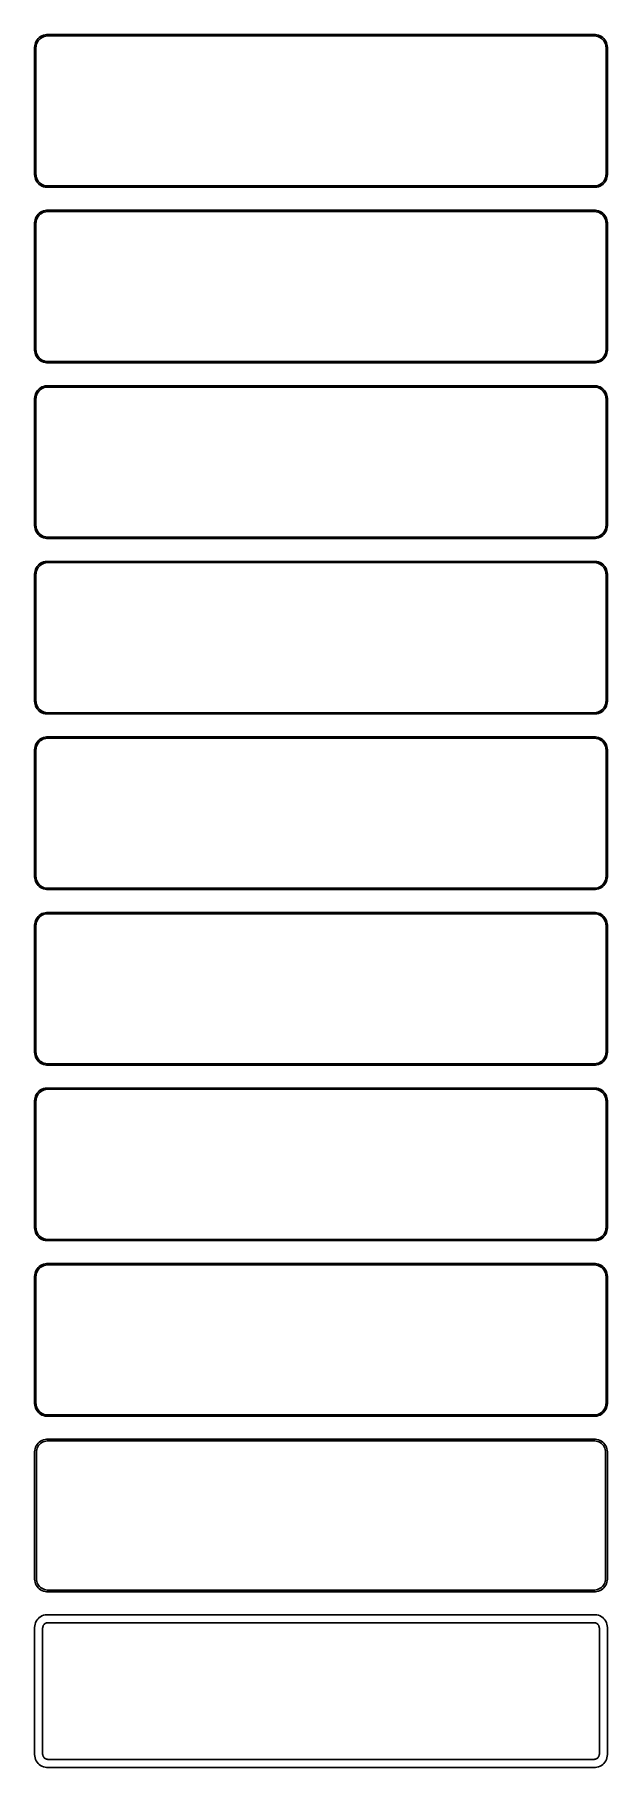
# Model space of a CAD drawing. Header units: metres. Extents: x -112 to 112, y 660 to 1341.
import ezdxf

# ---------------------------------------------------------------- set-up
doc = ezdxf.new("R2010")
doc.units = ezdxf.units.M

msp = doc.modelspace()

# ---------------------------------------------------------------- linework, layer by layer
for p, q in [((-112.461, 1336.63), (-112.5, 1336)), ((-112.5, 1336), (-112.5, 1286)), ((-112.343, 1337.24), (-112.461, 1336.63)), ((-112.149, 1337.84), (-112.343, 1337.24)), ((-111.882, 1338.41), (-112.149, 1337.84)), ((-112, 1335.75), (-111.963, 1336.35)), ((-112, 1286.25), (-112, 1335.75)), ((-111.963, 1336.35), (-111.851, 1336.93)), ((-111.545, 1338.94), (-111.882, 1338.41)), ((-111.851, 1336.93), (-111.666, 1337.5)), ((-111.666, 1337.5), (-111.412, 1338.04)), ((-111.145, 1339.42), (-111.545, 1338.94)), ((-111.412, 1338.04), (-111.093, 1338.54)), ((-110.687, 1339.85), (-111.145, 1339.42)), ((-111.093, 1338.54), (-110.713, 1339)), ((-110.713, 1339), (-110.278, 1339.41)), ((-110.179, 1340.22), (-110.687, 1339.85)), ((-110.278, 1339.41), (-109.795, 1339.76)), ((-109.629, 1340.52), (-110.179, 1340.22)), ((-109.795, 1339.76), (-109.272, 1340.05)), ((-109.045, 1340.76), (-109.629, 1340.52)), ((-109.272, 1340.05), (-108.718, 1340.27)), ((-108.437, 1340.91), (-109.045, 1340.76)), ((-108.718, 1340.27), (-108.14, 1340.42)), ((-107.814, 1340.99), (-108.437, 1340.91)), ((-108.14, 1340.42), (-107.548, 1340.49)), ((107.814, 1340.99), (-107.814, 1340.99)), ((-107.548, 1340.49), (107.548, 1340.49)), ((107.548, 1340.49), (108.14, 1340.42)), ((108.437, 1340.91), (107.814, 1340.99)), ((108.14, 1340.42), (108.718, 1340.27)), ((109.045, 1340.76), (108.437, 1340.91)), ((108.718, 1340.27), (109.272, 1340.05)), ((109.629, 1340.52), (109.045, 1340.76)), ((109.272, 1340.05), (109.795, 1339.76)), ((110.179, 1340.22), (109.629, 1340.52)), ((109.795, 1339.76), (110.278, 1339.41)), ((110.687, 1339.85), (110.179, 1340.22)), ((110.278, 1339.41), (110.713, 1339)), ((111.145, 1339.42), (110.687, 1339.85)), ((110.713, 1339), (111.093, 1338.54)), ((111.093, 1338.54), (111.412, 1338.04)), ((111.545, 1338.94), (111.145, 1339.42)), ((111.412, 1338.04), (111.666, 1337.5)), ((111.882, 1338.41), (111.545, 1338.94)), ((111.666, 1337.5), (111.851, 1336.93)), ((111.851, 1336.93), (111.963, 1336.35)), ((112.149, 1337.84), (111.882, 1338.41)), ((111.963, 1336.35), (112, 1335.75)), ((112, 1335.75), (112, 1286.25)), ((112.343, 1337.24), (112.149, 1337.84)), ((112.461, 1336.63), (112.343, 1337.24)), ((112.5, 1336), (112.461, 1336.63)), ((112.5, 1286), (112.5, 1336)), ((-112.5, 1286), (-112.461, 1285.37)), ((-112.461, 1285.37), (-112.343, 1284.76)), ((-112.343, 1284.76), (-112.149, 1284.16)), ((-112.149, 1284.16), (-111.882, 1283.59)), ((-111.963, 1285.65), (-112, 1286.25)), ((-111.851, 1285.07), (-111.963, 1285.65)), ((-111.882, 1283.59), (-111.545, 1283.06)), ((-111.666, 1284.5), (-111.851, 1285.07)), ((-111.412, 1283.96), (-111.666, 1284.5)), ((-111.545, 1283.06), (-111.145, 1282.58)), ((-111.093, 1283.46), (-111.412, 1283.96)), ((-111.145, 1282.58), (-110.687, 1282.15)), ((-110.713, 1283), (-111.093, 1283.46)), ((-110.278, 1282.59), (-110.713, 1283)), ((-110.687, 1282.15), (-110.179, 1281.78)), ((-109.795, 1282.24), (-110.278, 1282.59)), ((-110.179, 1281.78), (-109.629, 1281.48)), ((-109.272, 1281.95), (-109.795, 1282.24)), ((-109.629, 1281.48), (-109.045, 1281.24)), ((-108.718, 1281.73), (-109.272, 1281.95)), ((-109.045, 1281.24), (-108.437, 1281.09)), ((-108.14, 1281.58), (-108.718, 1281.73)), ((-108.437, 1281.09), (-107.814, 1281.01)), ((-107.548, 1281.51), (-108.14, 1281.58)), ((-107.814, 1281.01), (107.814, 1281.01)), ((107.548, 1281.51), (-107.548, 1281.51)), ((108.14, 1281.58), (107.548, 1281.51)), ((107.814, 1281.01), (108.437, 1281.09)), ((108.718, 1281.73), (108.14, 1281.58)), ((108.437, 1281.09), (109.045, 1281.24)), ((109.272, 1281.95), (108.718, 1281.73)), ((109.045, 1281.24), (109.629, 1281.48)), ((109.795, 1282.24), (109.272, 1281.95)), ((109.629, 1281.48), (110.179, 1281.78)), ((110.278, 1282.59), (109.795, 1282.24)), ((110.179, 1281.78), (110.687, 1282.15)), ((110.713, 1283), (110.278, 1282.59)), ((110.687, 1282.15), (111.145, 1282.58)), ((111.093, 1283.46), (110.713, 1283)), ((111.412, 1283.96), (111.093, 1283.46)), ((111.145, 1282.58), (111.545, 1283.06)), ((111.666, 1284.5), (111.412, 1283.96)), ((111.545, 1283.06), (111.882, 1283.59)), ((111.851, 1285.07), (111.666, 1284.5)), ((111.963, 1285.65), (111.851, 1285.07)), ((111.882, 1283.59), (112.149, 1284.16)), ((112, 1286.25), (111.963, 1285.65)), ((112.149, 1284.16), (112.343, 1284.76)), ((112.343, 1284.76), (112.461, 1285.37)), ((112.461, 1285.37), (112.5, 1286)), ((-112.461, 1267.63), (-112.5, 1267)), ((-112.5, 1267), (-112.5, 1217)), ((-112.343, 1268.24), (-112.461, 1267.63)), ((-112.149, 1268.84), (-112.343, 1268.24)), ((-111.882, 1269.41), (-112.149, 1268.84)), ((-112, 1266.75), (-111.963, 1267.35)), ((-112, 1217.25), (-112, 1266.75)), ((-111.963, 1267.35), (-111.851, 1267.93)), ((-111.545, 1269.94), (-111.882, 1269.41)), ((-111.851, 1267.93), (-111.666, 1268.5)), ((-111.666, 1268.5), (-111.412, 1269.04)), ((-111.145, 1270.42), (-111.545, 1269.94)), ((-111.412, 1269.04), (-111.093, 1269.54)), ((-110.687, 1270.85), (-111.145, 1270.42)), ((-111.093, 1269.54), (-110.713, 1270)), ((-110.713, 1270), (-110.278, 1270.41)), ((-110.179, 1271.22), (-110.687, 1270.85)), ((-110.278, 1270.41), (-109.795, 1270.76)), ((-109.629, 1271.52), (-110.179, 1271.22)), ((-109.795, 1270.76), (-109.272, 1271.05)), ((-109.045, 1271.76), (-109.629, 1271.52)), ((-109.272, 1271.05), (-108.718, 1271.27)), ((-108.437, 1271.91), (-109.045, 1271.76)), ((-108.718, 1271.27), (-108.14, 1271.42)), ((-107.814, 1271.99), (-108.437, 1271.91)), ((-108.14, 1271.42), (-107.548, 1271.49)), ((107.814, 1271.99), (-107.814, 1271.99)), ((-107.548, 1271.49), (107.548, 1271.49)), ((107.548, 1271.49), (108.14, 1271.42)), ((108.437, 1271.91), (107.814, 1271.99)), ((108.14, 1271.42), (108.718, 1271.27)), ((109.045, 1271.76), (108.437, 1271.91)), ((108.718, 1271.27), (109.272, 1271.05)), ((109.629, 1271.52), (109.045, 1271.76)), ((109.272, 1271.05), (109.795, 1270.76)), ((110.179, 1271.22), (109.629, 1271.52)), ((109.795, 1270.76), (110.278, 1270.41)), ((110.687, 1270.85), (110.179, 1271.22)), ((110.278, 1270.41), (110.713, 1270)), ((111.145, 1270.42), (110.687, 1270.85)), ((110.713, 1270), (111.093, 1269.54)), ((111.093, 1269.54), (111.412, 1269.04)), ((111.545, 1269.94), (111.145, 1270.42)), ((111.412, 1269.04), (111.666, 1268.5)), ((111.882, 1269.41), (111.545, 1269.94)), ((111.666, 1268.5), (111.851, 1267.93)), ((111.851, 1267.93), (111.963, 1267.35)), ((112.149, 1268.84), (111.882, 1269.41)), ((111.963, 1267.35), (112, 1266.75)), ((112, 1266.75), (112, 1217.25)), ((112.343, 1268.24), (112.149, 1268.84)), ((112.461, 1267.63), (112.343, 1268.24)), ((112.5, 1267), (112.461, 1267.63)), ((112.5, 1217), (112.5, 1267)), ((-112.5, 1217), (-112.461, 1216.37)), ((-112.461, 1216.37), (-112.343, 1215.76)), ((-112.343, 1215.76), (-112.149, 1215.16)), ((-112.149, 1215.16), (-111.882, 1214.59)), ((-111.963, 1216.65), (-112, 1217.25)), ((-111.851, 1216.07), (-111.963, 1216.65)), ((-111.882, 1214.59), (-111.545, 1214.06)), ((-111.666, 1215.5), (-111.851, 1216.07)), ((-111.412, 1214.96), (-111.666, 1215.5)), ((-111.545, 1214.06), (-111.145, 1213.58)), ((-111.093, 1214.46), (-111.412, 1214.96)), ((-111.145, 1213.58), (-110.687, 1213.15)), ((-110.713, 1214), (-111.093, 1214.46)), ((-110.278, 1213.59), (-110.713, 1214)), ((-110.687, 1213.15), (-110.179, 1212.78)), ((-109.795, 1213.24), (-110.278, 1213.59)), ((-110.179, 1212.78), (-109.629, 1212.48)), ((-109.272, 1212.95), (-109.795, 1213.24)), ((-109.629, 1212.48), (-109.045, 1212.24)), ((-108.718, 1212.73), (-109.272, 1212.95)), ((-109.045, 1212.24), (-108.437, 1212.09)), ((-108.14, 1212.58), (-108.718, 1212.73)), ((-107.548, 1212.51), (-108.14, 1212.58)), ((107.548, 1212.51), (-107.548, 1212.51)), ((108.14, 1212.58), (107.548, 1212.51)), ((108.718, 1212.73), (108.14, 1212.58)), ((108.437, 1212.09), (109.045, 1212.24)), ((109.272, 1212.95), (108.718, 1212.73)), ((109.045, 1212.24), (109.629, 1212.48)), ((109.795, 1213.24), (109.272, 1212.95)), ((109.629, 1212.48), (110.179, 1212.78)), ((110.278, 1213.59), (109.795, 1213.24)), ((110.179, 1212.78), (110.687, 1213.15)), ((110.713, 1214), (110.278, 1213.59)), ((110.687, 1213.15), (111.145, 1213.58)), ((111.093, 1214.46), (110.713, 1214)), ((111.412, 1214.96), (111.093, 1214.46)), ((111.145, 1213.58), (111.545, 1214.06)), ((111.666, 1215.5), (111.412, 1214.96)), ((111.545, 1214.06), (111.882, 1214.59)), ((111.851, 1216.07), (111.666, 1215.5)), ((111.963, 1216.65), (111.851, 1216.07)), ((111.882, 1214.59), (112.149, 1215.16)), ((112, 1217.25), (111.963, 1216.65)), ((112.149, 1215.16), (112.343, 1215.76)), ((112.343, 1215.76), (112.461, 1216.37)), ((112.461, 1216.37), (112.5, 1217)), ((-108.437, 1212.09), (-107.814, 1212.01)), ((-107.814, 1212.01), (107.814, 1212.01)), ((107.814, 1212.01), (108.437, 1212.09)), ((-112.461, 1198.63), (-112.5, 1198)), ((-112.343, 1199.24), (-112.461, 1198.63)), ((-112.149, 1199.84), (-112.343, 1199.24)), ((-111.882, 1200.41), (-112.149, 1199.84)), ((-111.963, 1198.35), (-111.851, 1198.93)), ((-111.545, 1200.94), (-111.882, 1200.41)), ((-111.851, 1198.93), (-111.666, 1199.5)), ((-111.666, 1199.5), (-111.412, 1200.04)), ((-111.145, 1201.42), (-111.545, 1200.94)), ((-111.412, 1200.04), (-111.093, 1200.54)), ((-110.687, 1201.85), (-111.145, 1201.42)), ((-111.093, 1200.54), (-110.713, 1201)), ((-110.713, 1201), (-110.278, 1201.41)), ((-110.179, 1202.22), (-110.687, 1201.85)), ((-110.278, 1201.41), (-109.795, 1201.76)), ((-109.629, 1202.52), (-110.179, 1202.22)), ((-109.795, 1201.76), (-109.272, 1202.05)), ((-109.045, 1202.76), (-109.629, 1202.52)), ((-109.272, 1202.05), (-108.718, 1202.27)), ((-108.437, 1202.91), (-109.045, 1202.76)), ((-108.718, 1202.27), (-108.14, 1202.42)), ((-107.814, 1202.99), (-108.437, 1202.91)), ((-108.14, 1202.42), (-107.548, 1202.49)), ((107.814, 1202.99), (-107.814, 1202.99)), ((-107.548, 1202.49), (107.548, 1202.49)), ((107.548, 1202.49), (108.14, 1202.42)), ((108.437, 1202.91), (107.814, 1202.99)), ((108.14, 1202.42), (108.718, 1202.27)), ((109.045, 1202.76), (108.437, 1202.91)), ((108.718, 1202.27), (109.272, 1202.05)), ((109.629, 1202.52), (109.045, 1202.76)), ((109.272, 1202.05), (109.795, 1201.76)), ((110.179, 1202.22), (109.629, 1202.52)), ((109.795, 1201.76), (110.278, 1201.41)), ((110.687, 1201.85), (110.179, 1202.22)), ((110.278, 1201.41), (110.713, 1201)), ((111.145, 1201.42), (110.687, 1201.85)), ((110.713, 1201), (111.093, 1200.54)), ((111.093, 1200.54), (111.412, 1200.04)), ((111.545, 1200.94), (111.145, 1201.42)), ((111.412, 1200.04), (111.666, 1199.5)), ((111.882, 1200.41), (111.545, 1200.94)), ((111.666, 1199.5), (111.851, 1198.93)), ((111.851, 1198.93), (111.963, 1198.35)), ((112.149, 1199.84), (111.882, 1200.41)), ((112.343, 1199.24), (112.149, 1199.84)), ((112.461, 1198.63), (112.343, 1199.24)), ((112.5, 1198), (112.461, 1198.63)), ((-112.5, 1198), (-112.5, 1148)), ((-112, 1197.75), (-111.963, 1198.35)), ((-112, 1148.25), (-112, 1197.75)), ((111.963, 1198.35), (112, 1197.75)), ((112, 1197.75), (112, 1148.25)), ((112.5, 1148), (112.5, 1198)), ((-112.5, 1148), (-112.461, 1147.37)), ((-112.461, 1147.37), (-112.343, 1146.76)), ((-112.343, 1146.76), (-112.149, 1146.16)), ((-112.149, 1146.16), (-111.882, 1145.59)), ((-111.963, 1147.65), (-112, 1148.25)), ((-111.851, 1147.07), (-111.963, 1147.65)), ((-111.882, 1145.59), (-111.545, 1145.06)), ((-111.666, 1146.5), (-111.851, 1147.07)), ((-111.412, 1145.96), (-111.666, 1146.5)), ((-111.545, 1145.06), (-111.145, 1144.58)), ((-111.093, 1145.46), (-111.412, 1145.96)), ((-111.145, 1144.58), (-110.687, 1144.15)), ((-110.713, 1145), (-111.093, 1145.46)), ((-110.278, 1144.59), (-110.713, 1145)), ((-110.687, 1144.15), (-110.179, 1143.78)), ((-109.795, 1144.24), (-110.278, 1144.59)), ((-109.272, 1143.95), (-109.795, 1144.24)), ((109.795, 1144.24), (109.272, 1143.95)), ((110.278, 1144.59), (109.795, 1144.24)), ((110.179, 1143.78), (110.687, 1144.15)), ((110.713, 1145), (110.278, 1144.59)), ((110.687, 1144.15), (111.145, 1144.58)), ((111.093, 1145.46), (110.713, 1145)), ((111.412, 1145.96), (111.093, 1145.46)), ((111.145, 1144.58), (111.545, 1145.06)), ((111.666, 1146.5), (111.412, 1145.96)), ((111.545, 1145.06), (111.882, 1145.59)), ((111.851, 1147.07), (111.666, 1146.5)), ((111.963, 1147.65), (111.851, 1147.07)), ((111.882, 1145.59), (112.149, 1146.16)), ((112, 1148.25), (111.963, 1147.65)), ((112.149, 1146.16), (112.343, 1146.76)), ((112.343, 1146.76), (112.461, 1147.37)), ((112.461, 1147.37), (112.5, 1148)), ((-110.179, 1143.78), (-109.629, 1143.48)), ((-109.629, 1143.48), (-109.045, 1143.24)), ((-108.718, 1143.73), (-109.272, 1143.95)), ((-109.045, 1143.24), (-108.437, 1143.09)), ((-108.14, 1143.58), (-108.718, 1143.73)), ((-108.437, 1143.09), (-107.814, 1143.01)), ((-107.548, 1143.51), (-108.14, 1143.58)), ((-107.814, 1143.01), (107.814, 1143.01)), ((107.548, 1143.51), (-107.548, 1143.51)), ((108.14, 1143.58), (107.548, 1143.51)), ((107.814, 1143.01), (108.437, 1143.09)), ((108.718, 1143.73), (108.14, 1143.58)), ((108.437, 1143.09), (109.045, 1143.24)), ((109.272, 1143.95), (108.718, 1143.73)), ((109.045, 1143.24), (109.629, 1143.48)), ((109.629, 1143.48), (110.179, 1143.78)), ((-112.149, 1130.84), (-112.343, 1130.24)), ((-111.882, 1131.41), (-112.149, 1130.84)), ((-111.545, 1131.94), (-111.882, 1131.41)), ((-111.851, 1129.93), (-111.666, 1130.5)), ((-111.666, 1130.5), (-111.412, 1131.04)), ((-111.145, 1132.42), (-111.545, 1131.94)), ((-111.412, 1131.04), (-111.093, 1131.54)), ((-110.687, 1132.85), (-111.145, 1132.42)), ((-111.093, 1131.54), (-110.713, 1132)), ((-110.713, 1132), (-110.278, 1132.41)), ((-110.179, 1133.22), (-110.687, 1132.85)), ((-110.278, 1132.41), (-109.795, 1132.76)), ((-109.629, 1133.52), (-110.179, 1133.22)), ((-109.795, 1132.76), (-109.272, 1133.05)), ((-109.045, 1133.76), (-109.629, 1133.52)), ((-109.272, 1133.05), (-108.718, 1133.27)), ((-108.437, 1133.91), (-109.045, 1133.76)), ((-108.718, 1133.27), (-108.14, 1133.42)), ((-107.814, 1133.99), (-108.437, 1133.91)), ((-108.14, 1133.42), (-107.548, 1133.49)), ((107.814, 1133.99), (-107.814, 1133.99)), ((-107.548, 1133.49), (107.548, 1133.49)), ((107.548, 1133.49), (108.14, 1133.42)), ((108.437, 1133.91), (107.814, 1133.99)), ((108.14, 1133.42), (108.718, 1133.27)), ((109.045, 1133.76), (108.437, 1133.91)), ((108.718, 1133.27), (109.272, 1133.05)), ((109.629, 1133.52), (109.045, 1133.76)), ((109.272, 1133.05), (109.795, 1132.76)), ((110.179, 1133.22), (109.629, 1133.52)), ((109.795, 1132.76), (110.278, 1132.41)), ((110.687, 1132.85), (110.179, 1133.22)), ((110.278, 1132.41), (110.713, 1132)), ((111.145, 1132.42), (110.687, 1132.85)), ((110.713, 1132), (111.093, 1131.54)), ((111.093, 1131.54), (111.412, 1131.04)), ((111.545, 1131.94), (111.145, 1132.42)), ((111.412, 1131.04), (111.666, 1130.5)), ((111.882, 1131.41), (111.545, 1131.94)), ((111.666, 1130.5), (111.851, 1129.93)), ((112.149, 1130.84), (111.882, 1131.41)), ((112.343, 1130.24), (112.149, 1130.84)), ((-112.461, 1129.63), (-112.5, 1129)), ((-112.5, 1129), (-112.5, 1079)), ((-112.343, 1130.24), (-112.461, 1129.63)), ((-112, 1128.75), (-111.963, 1129.35)), ((-112, 1079.25), (-112, 1128.75)), ((-111.963, 1129.35), (-111.851, 1129.93)), ((111.851, 1129.93), (111.963, 1129.35)), ((111.963, 1129.35), (112, 1128.75)), ((112, 1128.75), (112, 1079.25)), ((112.461, 1129.63), (112.343, 1130.24)), ((112.5, 1129), (112.461, 1129.63)), ((112.5, 1079), (112.5, 1129)), ((-112.5, 1079), (-112.461, 1078.37)), ((-112.461, 1078.37), (-112.343, 1077.76)), ((-112.343, 1077.76), (-112.149, 1077.16)), ((-112.149, 1077.16), (-111.882, 1076.59)), ((-111.963, 1078.65), (-112, 1079.25)), ((-111.851, 1078.07), (-111.963, 1078.65)), ((-111.882, 1076.59), (-111.545, 1076.06)), ((-111.666, 1077.5), (-111.851, 1078.07)), ((-111.412, 1076.96), (-111.666, 1077.5)), ((-111.545, 1076.06), (-111.145, 1075.58)), ((-111.093, 1076.46), (-111.412, 1076.96)), ((-110.713, 1076), (-111.093, 1076.46)), ((-110.278, 1075.59), (-110.713, 1076)), ((110.713, 1076), (110.278, 1075.59)), ((111.093, 1076.46), (110.713, 1076)), ((111.412, 1076.96), (111.093, 1076.46)), ((111.145, 1075.58), (111.545, 1076.06)), ((111.666, 1077.5), (111.412, 1076.96)), ((111.545, 1076.06), (111.882, 1076.59)), ((111.851, 1078.07), (111.666, 1077.5)), ((111.963, 1078.65), (111.851, 1078.07)), ((111.882, 1076.59), (112.149, 1077.16)), ((112, 1079.25), (111.963, 1078.65)), ((112.149, 1077.16), (112.343, 1077.76)), ((112.343, 1077.76), (112.461, 1078.37)), ((112.461, 1078.37), (112.5, 1079)), ((-111.145, 1075.58), (-110.687, 1075.15)), ((-110.687, 1075.15), (-110.179, 1074.78)), ((-109.795, 1075.24), (-110.278, 1075.59)), ((-110.179, 1074.78), (-109.629, 1074.48)), ((-109.272, 1074.95), (-109.795, 1075.24)), ((-109.629, 1074.48), (-109.045, 1074.24)), ((-108.718, 1074.73), (-109.272, 1074.95)), ((-109.045, 1074.24), (-108.437, 1074.09)), ((-108.14, 1074.58), (-108.718, 1074.73)), ((-108.437, 1074.09), (-107.814, 1074.01)), ((-107.548, 1074.51), (-108.14, 1074.58)), ((-107.814, 1074.01), (107.814, 1074.01)), ((107.548, 1074.51), (-107.548, 1074.51)), ((108.14, 1074.58), (107.548, 1074.51)), ((107.814, 1074.01), (108.437, 1074.09)), ((108.718, 1074.73), (108.14, 1074.58)), ((108.437, 1074.09), (109.045, 1074.24)), ((109.272, 1074.95), (108.718, 1074.73)), ((109.045, 1074.24), (109.629, 1074.48)), ((109.795, 1075.24), (109.272, 1074.95)), ((109.629, 1074.48), (110.179, 1074.78)), ((110.278, 1075.59), (109.795, 1075.24)), ((110.179, 1074.78), (110.687, 1075.15)), ((110.687, 1075.15), (111.145, 1075.58)), ((-111.882, 1062.41), (-112.149, 1061.84)), ((-111.545, 1062.94), (-111.882, 1062.41)), ((-111.145, 1063.42), (-111.545, 1062.94)), ((-111.412, 1062.04), (-111.093, 1062.54)), ((-110.687, 1063.85), (-111.145, 1063.42)), ((-111.093, 1062.54), (-110.713, 1063)), ((-110.713, 1063), (-110.278, 1063.41)), ((-110.179, 1064.22), (-110.687, 1063.85)), ((-110.278, 1063.41), (-109.795, 1063.76)), ((-109.629, 1064.52), (-110.179, 1064.22)), ((-109.795, 1063.76), (-109.272, 1064.05)), ((-109.045, 1064.76), (-109.629, 1064.52)), ((-109.272, 1064.05), (-108.718, 1064.27)), ((-108.437, 1064.91), (-109.045, 1064.76)), ((-108.718, 1064.27), (-108.14, 1064.42)), ((-107.814, 1064.99), (-108.437, 1064.91)), ((-108.14, 1064.42), (-107.548, 1064.49)), ((107.814, 1064.99), (-107.814, 1064.99)), ((-107.548, 1064.49), (107.548, 1064.49)), ((107.548, 1064.49), (108.14, 1064.42)), ((108.437, 1064.91), (107.814, 1064.99)), ((108.14, 1064.42), (108.718, 1064.27)), ((109.045, 1064.76), (108.437, 1064.91)), ((108.718, 1064.27), (109.272, 1064.05)), ((109.629, 1064.52), (109.045, 1064.76)), ((109.272, 1064.05), (109.795, 1063.76)), ((110.179, 1064.22), (109.629, 1064.52)), ((109.795, 1063.76), (110.278, 1063.41)), ((110.687, 1063.85), (110.179, 1064.22)), ((110.278, 1063.41), (110.713, 1063)), ((111.145, 1063.42), (110.687, 1063.85)), ((110.713, 1063), (111.093, 1062.54)), ((111.093, 1062.54), (111.412, 1062.04)), ((111.545, 1062.94), (111.145, 1063.42)), ((111.882, 1062.41), (111.545, 1062.94)), ((112.149, 1061.84), (111.882, 1062.41)), ((-112.461, 1060.63), (-112.5, 1060)), ((-112.5, 1060), (-112.5, 1010)), ((-112.343, 1061.24), (-112.461, 1060.63)), ((-112.149, 1061.84), (-112.343, 1061.24)), ((-112, 1059.75), (-111.963, 1060.35)), ((-112, 1010.25), (-112, 1059.75)), ((-111.963, 1060.35), (-111.851, 1060.93)), ((-111.851, 1060.93), (-111.666, 1061.5)), ((-111.666, 1061.5), (-111.412, 1062.04)), ((111.412, 1062.04), (111.666, 1061.5)), ((111.666, 1061.5), (111.851, 1060.93)), ((111.851, 1060.93), (111.963, 1060.35)), ((111.963, 1060.35), (112, 1059.75)), ((112, 1059.75), (112, 1010.25)), ((112.343, 1061.24), (112.149, 1061.84)), ((112.461, 1060.63), (112.343, 1061.24)), ((112.5, 1060), (112.461, 1060.63)), ((112.5, 1010), (112.5, 1060)), ((-112.5, 1010), (-112.461, 1009.37)), ((-112.461, 1009.37), (-112.343, 1008.76)), ((-112.343, 1008.76), (-112.149, 1008.16)), ((-112.149, 1008.16), (-111.882, 1007.59)), ((-111.963, 1009.65), (-112, 1010.25)), ((-111.851, 1009.07), (-111.963, 1009.65)), ((-111.666, 1008.5), (-111.851, 1009.07)), ((-111.412, 1007.96), (-111.666, 1008.5)), ((-111.093, 1007.46), (-111.412, 1007.96)), ((111.412, 1007.96), (111.093, 1007.46)), ((111.666, 1008.5), (111.412, 1007.96)), ((111.851, 1009.07), (111.666, 1008.5)), ((111.963, 1009.65), (111.851, 1009.07)), ((111.882, 1007.59), (112.149, 1008.16)), ((112, 1010.25), (111.963, 1009.65)), ((112.149, 1008.16), (112.343, 1008.76)), ((112.343, 1008.76), (112.461, 1009.37)), ((112.461, 1009.37), (112.5, 1010)), ((-111.882, 1007.59), (-111.545, 1007.06)), ((-111.545, 1007.06), (-111.145, 1006.58)), ((-111.145, 1006.58), (-110.687, 1006.15)), ((-110.713, 1007), (-111.093, 1007.46)), ((-110.278, 1006.59), (-110.713, 1007)), ((-110.687, 1006.15), (-110.179, 1005.78)), ((-109.795, 1006.24), (-110.278, 1006.59)), ((-110.179, 1005.78), (-109.629, 1005.48)), ((-109.272, 1005.95), (-109.795, 1006.24)), ((-109.629, 1005.48), (-109.045, 1005.24)), ((-108.718, 1005.73), (-109.272, 1005.95)), ((-109.045, 1005.24), (-108.437, 1005.09)), ((-108.14, 1005.58), (-108.718, 1005.73)), ((-108.437, 1005.09), (-107.814, 1005.01)), ((-107.548, 1005.51), (-108.14, 1005.58)), ((-107.814, 1005.01), (107.814, 1005.01)), ((107.548, 1005.51), (-107.548, 1005.51)), ((108.14, 1005.58), (107.548, 1005.51)), ((107.814, 1005.01), (108.437, 1005.09)), ((108.718, 1005.73), (108.14, 1005.58)), ((108.437, 1005.09), (109.045, 1005.24)), ((109.272, 1005.95), (108.718, 1005.73)), ((109.045, 1005.24), (109.629, 1005.48)), ((109.795, 1006.24), (109.272, 1005.95)), ((109.629, 1005.48), (110.179, 1005.78)), ((110.278, 1006.59), (109.795, 1006.24)), ((110.179, 1005.78), (110.687, 1006.15)), ((110.713, 1007), (110.278, 1006.59)), ((110.687, 1006.15), (111.145, 1006.58)), ((111.093, 1007.46), (110.713, 1007)), ((111.145, 1006.58), (111.545, 1007.06)), ((111.545, 1007.06), (111.882, 1007.59)), ((-111.145, 994.423), (-111.545, 993.939)), ((-110.687, 994.853), (-111.145, 994.423)), ((-110.713, 994.002), (-110.278, 994.41)), ((-110.179, 995.222), (-110.687, 994.853)), ((-110.278, 994.41), (-109.795, 994.761)), ((-109.629, 995.524), (-110.179, 995.222)), ((-109.795, 994.761), (-109.272, 995.048)), ((-109.045, 995.755), (-109.629, 995.524)), ((-109.272, 995.048), (-108.718, 995.268)), ((-108.437, 995.911), (-109.045, 995.755)), ((-108.718, 995.268), (-108.14, 995.416)), ((-107.814, 995.99), (-108.437, 995.911)), ((-108.14, 995.416), (-107.548, 995.491)), ((107.814, 995.99), (-107.814, 995.99)), ((-107.548, 995.491), (107.548, 995.491)), ((107.548, 995.491), (108.14, 995.416)), ((108.437, 995.911), (107.814, 995.99)), ((108.14, 995.416), (108.718, 995.268)), ((109.045, 995.755), (108.437, 995.911)), ((108.718, 995.268), (109.272, 995.048)), ((109.629, 995.524), (109.045, 995.755)), ((109.272, 995.048), (109.795, 994.761)), ((110.179, 995.222), (109.629, 995.524)), ((109.795, 994.761), (110.278, 994.41)), ((110.687, 994.853), (110.179, 995.222)), ((110.278, 994.41), (110.713, 994.002)), ((111.145, 994.423), (110.687, 994.853)), ((111.545, 993.939), (111.145, 994.423)), ((-112.461, 991.627), (-112.5, 991)), ((-112.5, 991), (-112.5, 941)), ((-112.343, 992.243), (-112.461, 991.627)), ((-112.149, 992.841), (-112.343, 992.243)), ((-111.882, 993.409), (-112.149, 992.841)), ((-112, 990.75), (-111.963, 991.345)), ((-112, 941.25), (-112, 990.75)), ((-111.963, 991.345), (-111.851, 991.931)), ((-111.545, 993.939), (-111.882, 993.409)), ((-111.851, 991.931), (-111.666, 992.499)), ((-111.666, 992.499), (-111.412, 993.038)), ((-111.412, 993.038), (-111.093, 993.542)), ((-111.093, 993.542), (-110.713, 994.002)), ((110.713, 994.002), (111.093, 993.542)), ((111.093, 993.542), (111.412, 993.038)), ((111.412, 993.038), (111.666, 992.499)), ((111.882, 993.409), (111.545, 993.939)), ((111.666, 992.499), (111.851, 991.931)), ((111.851, 991.931), (111.963, 991.345)), ((112.149, 992.841), (111.882, 993.409)), ((111.963, 991.345), (112, 990.75)), ((112, 990.75), (112, 941.25)), ((112.343, 992.243), (112.149, 992.841)), ((112.461, 991.627), (112.343, 992.243)), ((112.5, 991), (112.461, 991.627)), ((112.5, 941), (112.5, 991)), ((-112.5, 941), (-112.461, 940.373)), ((-112.461, 940.373), (-112.343, 939.757)), ((-112.343, 939.757), (-112.149, 939.159)), ((-111.963, 940.655), (-112, 941.25)), ((-111.851, 940.069), (-111.963, 940.655)), ((-111.666, 939.501), (-111.851, 940.069)), ((111.851, 940.069), (111.666, 939.501)), ((111.963, 940.655), (111.851, 940.069)), ((112, 941.25), (111.963, 940.655)), ((112.149, 939.159), (112.343, 939.757)), ((112.343, 939.757), (112.461, 940.373)), ((112.461, 940.373), (112.5, 941)), ((-112.149, 939.159), (-111.882, 938.591)), ((-111.882, 938.591), (-111.545, 938.061)), ((-111.412, 938.962), (-111.666, 939.501)), ((-111.545, 938.061), (-111.145, 937.577)), ((-111.093, 938.458), (-111.412, 938.962)), ((-111.145, 937.577), (-110.687, 937.147)), ((-110.713, 937.998), (-111.093, 938.458)), ((-110.278, 937.59), (-110.713, 937.998)), ((-110.687, 937.147), (-110.179, 936.778)), ((-109.795, 937.239), (-110.278, 937.59)), ((-110.179, 936.778), (-109.629, 936.476)), ((-109.272, 936.952), (-109.795, 937.239)), ((-109.629, 936.476), (-109.045, 936.245)), ((-108.718, 936.732), (-109.272, 936.952)), ((-109.045, 936.245), (-108.437, 936.089)), ((-108.14, 936.584), (-108.718, 936.732)), ((-108.437, 936.089), (-107.814, 936.01)), ((-107.548, 936.509), (-108.14, 936.584)), ((-107.814, 936.01), (107.814, 936.01)), ((107.548, 936.509), (-107.548, 936.509)), ((108.14, 936.584), (107.548, 936.509)), ((107.814, 936.01), (108.437, 936.089)), ((108.718, 936.732), (108.14, 936.584)), ((108.437, 936.089), (109.045, 936.245)), ((109.272, 936.952), (108.718, 936.732)), ((109.045, 936.245), (109.629, 936.476)), ((109.795, 937.239), (109.272, 936.952)), ((109.629, 936.476), (110.179, 936.778)), ((110.278, 937.59), (109.795, 937.239)), ((110.179, 936.778), (110.687, 937.147)), ((110.713, 937.998), (110.278, 937.59)), ((110.687, 937.147), (111.145, 937.577)), ((111.093, 938.458), (110.713, 937.998)), ((111.412, 938.962), (111.093, 938.458)), ((111.145, 937.577), (111.545, 938.061)), ((111.666, 939.501), (111.412, 938.962)), ((111.545, 938.061), (111.882, 938.591)), ((111.882, 938.591), (112.149, 939.159)), ((-110.179, 926.222), (-110.687, 925.853)), ((-109.629, 926.524), (-110.179, 926.222)), ((-109.045, 926.755), (-109.629, 926.524)), ((-109.272, 926.048), (-108.718, 926.268)), ((-108.437, 926.911), (-109.045, 926.755)), ((-108.718, 926.268), (-108.14, 926.416)), ((-107.814, 926.99), (-108.437, 926.911)), ((-108.14, 926.416), (-107.548, 926.491)), ((107.814, 926.99), (-107.814, 926.99)), ((-107.548, 926.491), (107.548, 926.491)), ((107.548, 926.491), (108.14, 926.416)), ((108.437, 926.911), (107.814, 926.99)), ((108.14, 926.416), (108.718, 926.268)), ((109.045, 926.755), (108.437, 926.911)), ((108.718, 926.268), (109.272, 926.048)), ((109.629, 926.524), (109.045, 926.755)), ((110.179, 926.222), (109.629, 926.524)), ((110.687, 925.853), (110.179, 926.222)), ((-112.461, 922.627), (-112.5, 922)), ((-112.5, 922), (-112.5, 872)), ((-112.343, 923.243), (-112.461, 922.627)), ((-112.149, 923.841), (-112.343, 923.243)), ((-111.882, 924.409), (-112.149, 923.841)), ((-112, 921.75), (-111.963, 922.345)), ((-112, 872.25), (-112, 921.75)), ((-111.963, 922.345), (-111.851, 922.931)), ((-111.545, 924.939), (-111.882, 924.409)), ((-111.851, 922.931), (-111.666, 923.499)), ((-111.666, 923.499), (-111.412, 924.038)), ((-111.145, 925.423), (-111.545, 924.939)), ((-111.412, 924.038), (-111.093, 924.542)), ((-110.687, 925.853), (-111.145, 925.423)), ((-111.093, 924.542), (-110.713, 925.002)), ((-110.713, 925.002), (-110.278, 925.41)), ((-110.278, 925.41), (-109.795, 925.761)), ((-109.795, 925.761), (-109.272, 926.048)), ((109.272, 926.048), (109.795, 925.761)), ((109.795, 925.761), (110.278, 925.41)), ((110.278, 925.41), (110.713, 925.002)), ((111.145, 925.423), (110.687, 925.853)), ((110.713, 925.002), (111.093, 924.542)), ((111.093, 924.542), (111.412, 924.038)), ((111.545, 924.939), (111.145, 925.423)), ((111.412, 924.038), (111.666, 923.499)), ((111.882, 924.409), (111.545, 924.939)), ((111.666, 923.499), (111.851, 922.931)), ((111.851, 922.931), (111.963, 922.345)), ((112.149, 923.841), (111.882, 924.409)), ((111.963, 922.345), (112, 921.75)), ((112, 921.75), (112, 872.25)), ((112.343, 923.243), (112.149, 923.841)), ((112.461, 922.627), (112.343, 923.243)), ((112.5, 922), (112.461, 922.627)), ((112.5, 872), (112.5, 922)), ((-112.5, 872), (-112.461, 871.373)), ((-111.963, 871.655), (-112, 872.25)), ((-111.851, 871.069), (-111.963, 871.655)), ((111.963, 871.655), (111.851, 871.069)), ((112, 872.25), (111.963, 871.655)), ((112.461, 871.373), (112.5, 872)), ((-112.461, 871.373), (-112.343, 870.757)), ((-112.343, 870.757), (-112.149, 870.159)), ((-112.149, 870.159), (-111.882, 869.591)), ((-111.882, 869.591), (-111.545, 869.061)), ((-111.666, 870.501), (-111.851, 871.069)), ((-111.412, 869.962), (-111.666, 870.501)), ((-111.545, 869.061), (-111.145, 868.577)), ((-111.093, 869.458), (-111.412, 869.962)), ((-111.145, 868.577), (-110.687, 868.147)), ((-110.713, 868.998), (-111.093, 869.458)), ((-110.278, 868.59), (-110.713, 868.998)), ((-110.687, 868.147), (-110.179, 867.778)), ((-109.795, 868.239), (-110.278, 868.59)), ((-110.179, 867.778), (-109.629, 867.476)), ((-109.272, 867.952), (-109.795, 868.239)), ((-109.629, 867.476), (-109.045, 867.245)), ((-108.718, 867.732), (-109.272, 867.952)), ((-109.045, 867.245), (-108.437, 867.089)), ((-108.14, 867.584), (-108.718, 867.732)), ((-108.437, 867.089), (-107.814, 867.01)), ((-107.548, 867.509), (-108.14, 867.584)), ((-107.814, 867.01), (107.814, 867.01)), ((107.548, 867.509), (-107.548, 867.509)), ((108.14, 867.584), (107.548, 867.509)), ((107.814, 867.01), (108.437, 867.089)), ((108.718, 867.732), (108.14, 867.584)), ((108.437, 867.089), (109.045, 867.245)), ((109.272, 867.952), (108.718, 867.732)), ((109.045, 867.245), (109.629, 867.476)), ((109.795, 868.239), (109.272, 867.952)), ((109.629, 867.476), (110.179, 867.778)), ((110.278, 868.59), (109.795, 868.239)), ((110.179, 867.778), (110.687, 868.147)), ((110.713, 868.998), (110.278, 868.59)), ((110.687, 868.147), (111.145, 868.577)), ((111.093, 869.458), (110.713, 868.998)), ((111.412, 869.962), (111.093, 869.458)), ((111.145, 868.577), (111.545, 869.061)), ((111.666, 870.501), (111.412, 869.962)), ((111.545, 869.061), (111.882, 869.591)), ((111.851, 871.069), (111.666, 870.501)), ((111.882, 869.591), (112.149, 870.159)), ((112.149, 870.159), (112.343, 870.757)), ((112.343, 870.757), (112.461, 871.373)), ((-112.461, 853.627), (-112.5, 853)), ((-112.5, 853), (-112.5, 803)), ((-112.343, 854.243), (-112.461, 853.627)), ((-112.149, 854.841), (-112.343, 854.243)), ((-111.882, 855.409), (-112.149, 854.841)), ((-112, 852.75), (-111.963, 853.345)), ((-112, 803.25), (-112, 852.75)), ((-111.963, 853.345), (-111.851, 853.931)), ((-111.545, 855.939), (-111.882, 855.409)), ((-111.851, 853.931), (-111.666, 854.499)), ((-111.666, 854.499), (-111.412, 855.038)), ((-111.145, 856.423), (-111.545, 855.939)), ((-111.412, 855.038), (-111.093, 855.542)), ((-110.687, 856.853), (-111.145, 856.423)), ((-111.093, 855.542), (-110.713, 856.002)), ((-110.713, 856.002), (-110.278, 856.41)), ((-110.179, 857.222), (-110.687, 856.853)), ((-110.278, 856.41), (-109.795, 856.761)), ((-109.629, 857.524), (-110.179, 857.222)), ((-109.795, 856.761), (-109.272, 857.048)), ((-109.045, 857.755), (-109.629, 857.524)), ((-109.272, 857.048), (-108.718, 857.268)), ((-108.437, 857.911), (-109.045, 857.755)), ((-108.718, 857.268), (-108.14, 857.416)), ((-107.814, 857.99), (-108.437, 857.911)), ((-108.14, 857.416), (-107.548, 857.491)), ((107.814, 857.99), (-107.814, 857.99)), ((-107.548, 857.491), (107.548, 857.491)), ((107.548, 857.491), (108.14, 857.416)), ((108.437, 857.911), (107.814, 857.99)), ((108.14, 857.416), (108.718, 857.268)), ((109.045, 857.755), (108.437, 857.911)), ((108.718, 857.268), (109.272, 857.048)), ((109.629, 857.524), (109.045, 857.755)), ((109.272, 857.048), (109.795, 856.761)), ((110.179, 857.222), (109.629, 857.524)), ((109.795, 856.761), (110.278, 856.41)), ((110.687, 856.853), (110.179, 857.222)), ((110.278, 856.41), (110.713, 856.002)), ((111.145, 856.423), (110.687, 856.853)), ((110.713, 856.002), (111.093, 855.542)), ((111.093, 855.542), (111.412, 855.038)), ((111.545, 855.939), (111.145, 856.423)), ((111.412, 855.038), (111.666, 854.499)), ((111.882, 855.409), (111.545, 855.939)), ((111.666, 854.499), (111.851, 853.931)), ((111.851, 853.931), (111.963, 853.345)), ((112.149, 854.841), (111.882, 855.409)), ((111.963, 853.345), (112, 852.75)), ((112, 852.75), (112, 803.25)), ((112.343, 854.243), (112.149, 854.841)), ((112.461, 853.627), (112.343, 854.243)), ((112.5, 853), (112.461, 853.627)), ((112.5, 803), (112.5, 853)), ((-112.5, 803), (-112.461, 802.373)), ((-112.461, 802.373), (-112.343, 801.757)), ((-112.343, 801.757), (-112.149, 801.159)), ((-112.149, 801.159), (-111.882, 800.591)), ((-111.963, 802.655), (-112, 803.25)), ((-111.851, 802.069), (-111.963, 802.655)), ((-111.882, 800.591), (-111.545, 800.061)), ((-111.666, 801.501), (-111.851, 802.069)), ((-111.412, 800.962), (-111.666, 801.501)), ((-111.545, 800.061), (-111.145, 799.577)), ((-111.093, 800.458), (-111.412, 800.962)), ((-111.145, 799.577), (-110.687, 799.147)), ((-110.713, 799.998), (-111.093, 800.458)), ((-110.278, 799.59), (-110.713, 799.998)), ((-110.687, 799.147), (-110.179, 798.778)), ((-109.795, 799.239), (-110.278, 799.59)), ((-110.179, 798.778), (-109.629, 798.476)), ((-109.272, 798.952), (-109.795, 799.239)), ((-109.629, 798.476), (-109.045, 798.245)), ((-108.718, 798.732), (-109.272, 798.952)), ((-109.045, 798.245), (-108.437, 798.089)), ((-108.14, 798.584), (-108.718, 798.732)), ((-108.437, 798.089), (-107.814, 798.01)), ((-107.548, 798.509), (-108.14, 798.584)), ((-107.814, 798.01), (107.814, 798.01)), ((107.548, 798.509), (-107.548, 798.509)), ((108.14, 798.584), (107.548, 798.509)), ((107.814, 798.01), (108.437, 798.089)), ((108.718, 798.732), (108.14, 798.584)), ((108.437, 798.089), (109.045, 798.245)), ((109.272, 798.952), (108.718, 798.732)), ((109.045, 798.245), (109.629, 798.476)), ((109.795, 799.239), (109.272, 798.952)), ((109.629, 798.476), (110.179, 798.778)), ((110.278, 799.59), (109.795, 799.239)), ((110.179, 798.778), (110.687, 799.147)), ((110.713, 799.998), (110.278, 799.59)), ((110.687, 799.147), (111.145, 799.577)), ((111.093, 800.458), (110.713, 799.998)), ((111.412, 800.962), (111.093, 800.458)), ((111.145, 799.577), (111.545, 800.061)), ((111.666, 801.501), (111.412, 800.962)), ((111.545, 800.061), (111.882, 800.591)), ((111.851, 802.069), (111.666, 801.501)), ((111.963, 802.655), (111.851, 802.069)), ((111.882, 800.591), (112.149, 801.159)), ((112, 803.25), (111.963, 802.655)), ((112.149, 801.159), (112.343, 801.757)), ((112.343, 801.757), (112.461, 802.373)), ((112.461, 802.373), (112.5, 803)), ((-112.461, 784.627), (-112.5, 784)), ((-112.5, 784), (-112.5, 734)), ((-112.343, 785.243), (-112.461, 784.627)), ((-112.149, 785.841), (-112.343, 785.243)), ((-111.882, 786.409), (-112.149, 785.841)), ((-111.545, 786.939), (-111.882, 786.409)), ((-111.828, 783.75), (-111.792, 784.324)), ((-111.828, 734.25), (-111.828, 783.75)), ((-111.792, 784.324), (-111.685, 784.889)), ((-111.685, 784.889), (-111.507, 785.435)), ((-111.145, 787.423), (-111.545, 786.939)), ((-111.507, 785.435), (-111.262, 785.956)), ((-111.262, 785.956), (-110.954, 786.441)), ((-110.687, 787.853), (-111.145, 787.423)), ((-110.954, 786.441), (-110.588, 786.884)), ((-110.179, 788.222), (-110.687, 787.853)), ((-110.588, 786.884), (-110.168, 787.278)), ((-109.629, 788.524), (-110.179, 788.222)), ((-110.168, 787.278), (-109.703, 787.616)), ((-109.703, 787.616), (-109.199, 787.893)), ((-109.045, 788.755), (-109.629, 788.524)), ((-109.199, 787.893), (-108.665, 788.104)), ((-108.437, 788.911), (-109.045, 788.755)), ((-108.665, 788.104), (-108.108, 788.247)), ((-107.814, 788.99), (-108.437, 788.911)), ((-108.108, 788.247), (-107.537, 788.319)), ((107.814, 788.99), (-107.814, 788.99)), ((-107.537, 788.319), (107.537, 788.319)), ((107.537, 788.319), (108.108, 788.247)), ((108.437, 788.911), (107.814, 788.99)), ((108.108, 788.247), (108.665, 788.104)), ((109.045, 788.755), (108.437, 788.911)), ((108.665, 788.104), (109.199, 787.893)), ((109.629, 788.524), (109.045, 788.755)), ((109.199, 787.893), (109.703, 787.616)), ((110.179, 788.222), (109.629, 788.524)), ((109.703, 787.616), (110.168, 787.278)), ((110.168, 787.278), (110.588, 786.884)), ((110.687, 787.853), (110.179, 788.222)), ((110.588, 786.884), (110.954, 786.441)), ((111.145, 787.423), (110.687, 787.853)), ((110.954, 786.441), (111.262, 785.956)), ((111.545, 786.939), (111.145, 787.423)), ((111.262, 785.956), (111.507, 785.435)), ((111.507, 785.435), (111.685, 784.889)), ((111.882, 786.409), (111.545, 786.939)), ((111.685, 784.889), (111.792, 784.324)), ((111.792, 784.324), (111.828, 783.75)), ((111.828, 783.75), (111.828, 734.25)), ((112.149, 785.841), (111.882, 786.409)), ((112.343, 785.243), (112.149, 785.841)), ((112.461, 784.627), (112.343, 785.243)), ((112.5, 784), (112.461, 784.627)), ((112.5, 734), (112.5, 784)), ((-112.5, 734), (-112.461, 733.373)), ((-112.461, 733.373), (-112.343, 732.757)), ((-112.343, 732.757), (-112.149, 732.159)), ((-112.149, 732.159), (-111.882, 731.591)), ((-111.882, 731.591), (-111.545, 731.061)), ((-111.792, 733.676), (-111.828, 734.25)), ((-111.685, 733.111), (-111.792, 733.676)), ((-111.507, 732.565), (-111.685, 733.111)), ((-111.545, 731.061), (-111.145, 730.577)), ((-111.262, 732.044), (-111.507, 732.565)), ((-110.954, 731.559), (-111.262, 732.044)), ((-111.145, 730.577), (-110.687, 730.147)), ((-110.588, 731.116), (-110.954, 731.559)), ((-110.687, 730.147), (-110.179, 729.778)), ((-110.168, 730.722), (-110.588, 731.116)), ((-110.179, 729.778), (-109.629, 729.476)), ((-109.703, 730.384), (-110.168, 730.722)), ((-109.199, 730.107), (-109.703, 730.384)), ((-109.629, 729.476), (-109.045, 729.245)), ((-108.665, 729.896), (-109.199, 730.107)), ((-109.045, 729.245), (-108.437, 729.089)), ((-108.108, 729.753), (-108.665, 729.896)), ((-108.437, 729.089), (-107.814, 729.01)), ((-107.537, 729.681), (-108.108, 729.753)), ((-107.814, 729.01), (107.814, 729.01)), ((107.537, 729.681), (-107.537, 729.681)), ((108.108, 729.753), (107.537, 729.681)), ((107.814, 729.01), (108.437, 729.089)), ((108.665, 729.896), (108.108, 729.753)), ((108.437, 729.089), (109.045, 729.245)), ((109.199, 730.107), (108.665, 729.896)), ((109.045, 729.245), (109.629, 729.476)), ((109.703, 730.384), (109.199, 730.107)), ((109.629, 729.476), (110.179, 729.778)), ((110.168, 730.722), (109.703, 730.384)), ((110.588, 731.116), (110.168, 730.722)), ((110.179, 729.778), (110.687, 730.147)), ((110.954, 731.559), (110.588, 731.116)), ((110.687, 730.147), (111.145, 730.577)), ((111.262, 732.044), (110.954, 731.559)), ((111.145, 730.577), (111.545, 731.061)), ((111.507, 732.565), (111.262, 732.044)), ((111.685, 733.111), (111.507, 732.565)), ((111.545, 731.061), (111.882, 731.591)), ((111.792, 733.676), (111.685, 733.111)), ((111.828, 734.25), (111.792, 733.676)), ((111.882, 731.591), (112.149, 732.159)), ((112.149, 732.159), (112.343, 732.757)), ((112.343, 732.757), (112.461, 733.373)), ((112.461, 733.373), (112.5, 734)), ((-112.461, 715.627), (-112.5, 715)), ((-112.343, 716.243), (-112.461, 715.627)), ((-112.149, 716.841), (-112.343, 716.243)), ((-111.882, 717.409), (-112.149, 716.841)), ((-111.545, 717.939), (-111.882, 717.409)), ((-111.145, 718.423), (-111.545, 717.939)), ((-110.687, 718.853), (-111.145, 718.423)), ((-110.179, 719.222), (-110.687, 718.853)), ((-109.629, 719.524), (-110.179, 719.222)), ((-109.045, 719.755), (-109.629, 719.524)), ((-109.343, 715.014), (-109.293, 715.275)), ((-109.293, 715.275), (-109.211, 715.527)), ((-109.211, 715.527), (-109.099, 715.766)), ((-109.099, 715.766), (-108.957, 715.99)), ((-108.437, 719.911), (-109.045, 719.755)), ((-108.957, 715.99), (-108.788, 716.194)), ((-108.788, 716.194), (-108.595, 716.375)), ((-108.595, 716.375), (-108.38, 716.531)), ((-107.814, 719.99), (-108.437, 719.911)), ((-108.38, 716.531), (-108.148, 716.659)), ((-108.148, 716.659), (-107.902, 716.756)), ((-107.902, 716.756), (-107.645, 716.822)), ((107.814, 719.99), (-107.814, 719.99)), ((-107.645, 716.822), (-107.382, 716.855)), ((-107.382, 716.855), (107.382, 716.855)), ((107.382, 716.855), (107.645, 716.822)), ((107.645, 716.822), (107.902, 716.756)), ((108.437, 719.911), (107.814, 719.99)), ((107.902, 716.756), (108.148, 716.659)), ((108.148, 716.659), (108.38, 716.531)), ((108.38, 716.531), (108.595, 716.375)), ((109.045, 719.755), (108.437, 719.911)), ((108.595, 716.375), (108.788, 716.194)), ((108.788, 716.194), (108.957, 715.99)), ((108.957, 715.99), (109.099, 715.766)), ((109.629, 719.524), (109.045, 719.755)), ((109.099, 715.766), (109.211, 715.527)), ((109.211, 715.527), (109.293, 715.275)), ((109.293, 715.275), (109.343, 715.014)), ((110.179, 719.222), (109.629, 719.524)), ((110.687, 718.853), (110.179, 719.222)), ((111.145, 718.423), (110.687, 718.853)), ((111.545, 717.939), (111.145, 718.423)), ((111.882, 717.409), (111.545, 717.939)), ((112.149, 716.841), (111.882, 717.409)), ((112.343, 716.243), (112.149, 716.841)), ((112.461, 715.627), (112.343, 716.243)), ((112.5, 715), (112.461, 715.627)), ((-112.5, 715), (-112.5, 665)), ((-109.36, 714.75), (-109.343, 715.014)), ((-109.36, 665.25), (-109.36, 714.75)), ((109.343, 715.014), (109.36, 714.75)), ((109.36, 714.75), (109.36, 665.25)), ((112.5, 665), (112.5, 715)), ((-112.5, 665), (-112.461, 664.373)), ((-112.461, 664.373), (-112.343, 663.757)), ((-112.343, 663.757), (-112.149, 663.159)), ((-112.149, 663.159), (-111.882, 662.591)), ((-111.882, 662.591), (-111.545, 662.061)), ((-111.545, 662.061), (-111.145, 661.577)), ((-111.145, 661.577), (-110.687, 661.147)), ((-110.687, 661.147), (-110.179, 660.778)), ((-110.179, 660.778), (-109.629, 660.476)), ((-109.343, 664.986), (-109.36, 665.25)), ((-109.293, 664.725), (-109.343, 664.986)), ((-109.211, 664.473), (-109.293, 664.725)), ((-109.099, 664.234), (-109.211, 664.473)), ((-108.957, 664.01), (-109.099, 664.234)), ((-108.788, 663.806), (-108.957, 664.01)), ((-108.595, 663.625), (-108.788, 663.806)), ((-108.38, 663.469), (-108.595, 663.625)), ((-108.148, 663.341), (-108.38, 663.469)), ((-107.902, 663.244), (-108.148, 663.341)), ((-107.645, 663.178), (-107.902, 663.244)), ((-107.382, 663.145), (-107.645, 663.178)), ((107.382, 663.145), (-107.382, 663.145)), ((107.645, 663.178), (107.382, 663.145)), ((107.902, 663.244), (107.645, 663.178)), ((108.148, 663.341), (107.902, 663.244)), ((108.38, 663.469), (108.148, 663.341)), ((108.595, 663.625), (108.38, 663.469)), ((108.788, 663.806), (108.595, 663.625)), ((108.957, 664.01), (108.788, 663.806)), ((109.099, 664.234), (108.957, 664.01)), ((109.211, 664.473), (109.099, 664.234)), ((109.293, 664.725), (109.211, 664.473)), ((109.343, 664.986), (109.293, 664.725)), ((109.36, 665.25), (109.343, 664.986)), ((109.629, 660.476), (110.179, 660.778)), ((110.179, 660.778), (110.687, 661.147)), ((110.687, 661.147), (111.145, 661.577)), ((111.145, 661.577), (111.545, 662.061)), ((111.545, 662.061), (111.882, 662.591)), ((111.882, 662.591), (112.149, 663.159)), ((112.149, 663.159), (112.343, 663.757)), ((112.343, 663.757), (112.461, 664.373)), ((112.461, 664.373), (112.5, 665)), ((-109.629, 660.476), (-109.045, 660.245)), ((-109.045, 660.245), (-108.437, 660.089)), ((-108.437, 660.089), (-107.814, 660.01)), ((-107.814, 660.01), (107.814, 660.01)), ((107.814, 660.01), (108.437, 660.089)), ((108.437, 660.089), (109.045, 660.245)), ((109.045, 660.245), (109.629, 660.476))]:
    msp.add_line(p, q)

doc.saveas('drawing.dxf')
